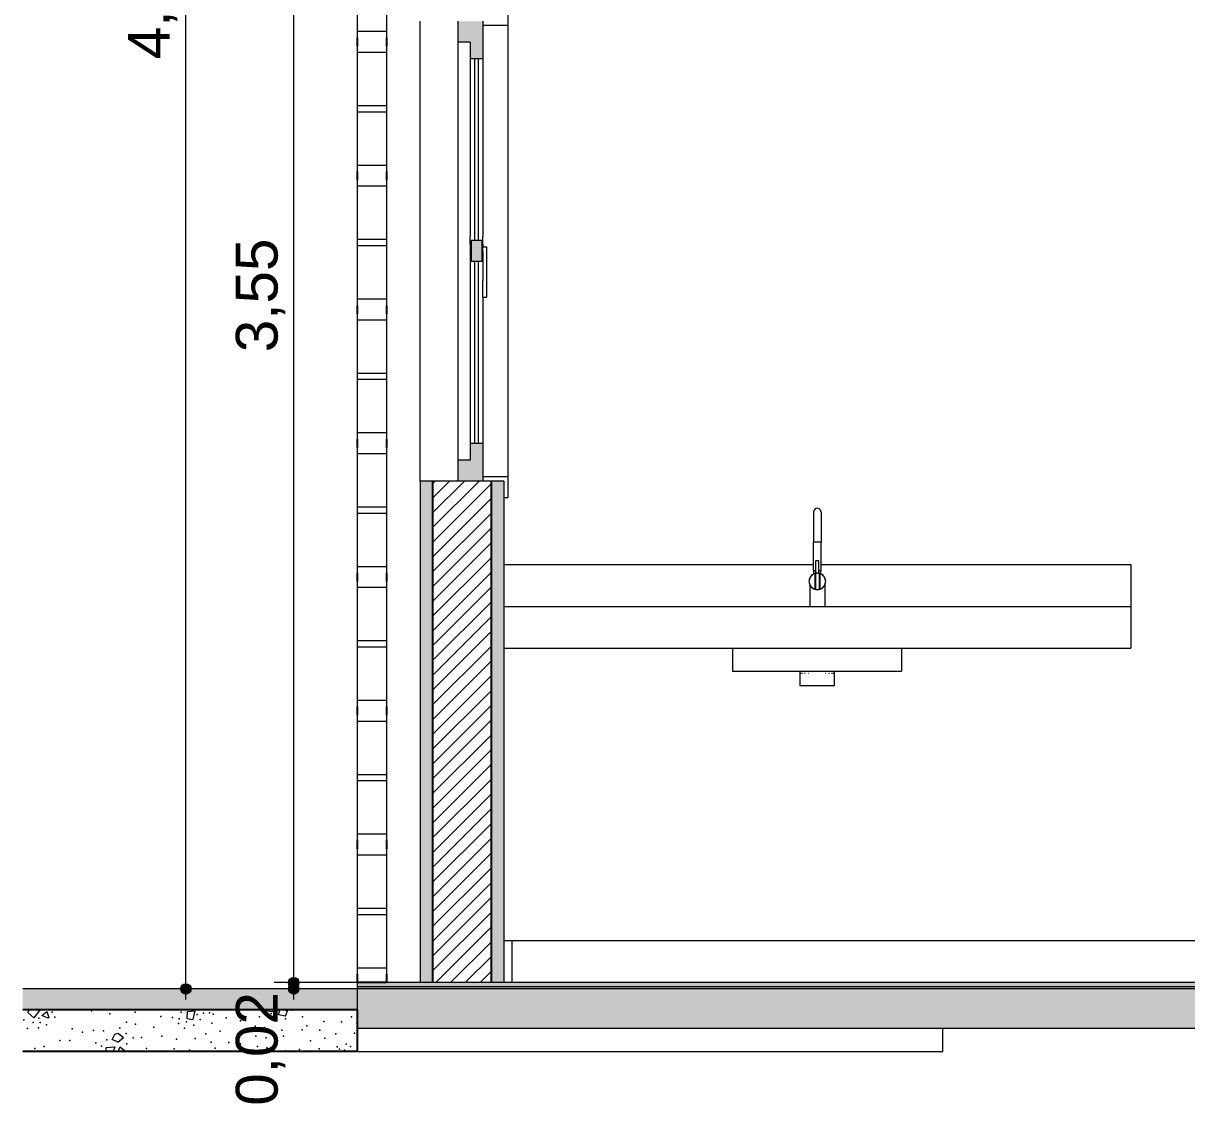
# Model space of a CAD drawing. Header units: metres. Extents: x -77 to 97, y 0 to 6.
# Drawn here: x -67.313 to -64.531, y -0.294 to 2.295 of the extents above; entities that cross this region are included whole.
import ezdxf

# ---------------------------------------------------------------- set-up
doc = ezdxf.new("R2010")
doc.units = ezdxf.units.M
doc.header["$MEASUREMENT"] = 0
for name, color, linetype in [('COTAS CORTE', 7, 'Continuous'), ('Janelas Archicad', 7, 'Continuous'), ('LAJES.EST', 7, 'Continuous'), ('PAREDE CONSTRUIR', 7, 'Continuous')]:
    doc.layers.add(name, color=color, linetype=linetype)
for name, color, linetype, lineweight, true_color in [('COTAS CORTE_Caneta_No__25', 7, 'Continuous', 13, 0x982312), ('Janelas Archicad_Caneta_No__9', 7, 'Continuous', 5, 0x020202), ('Janelas Archicad_Caneta_No__97', 7, 'Continuous', 5, 0x6b6b6b), ('LAJES.EST_Caneta_No__16', 7, 'Continuous', 0, 0xc9c9c9), ('LAJES.EST_Caneta_No__254', 7, 'Continuous', 0, 0xd1c9ad), ('LAJES.EST_Caneta_No__95', 7, 'Continuous', 0, 0xaeaeae), ('LAJES.EST_Caneta_No__97', 7, 'Continuous', 5, 0x6b6b6b), ('LOUCAS-METAIS.ARQ_Caneta_No__13', 7, 'Continuous', 0, 0xaaaaaa)]:
    doc.layers.add(name, color=color, linetype=linetype, lineweight=lineweight, true_color=true_color)
for name, color, linetype, lineweight in [('Janelas Archicad_Caneta_No__10', 7, 'Continuous', 5), ('Janelas Archicad_Caneta_No__241', 7, 'Continuous', 13), ('Janelas Archicad_Caneta_No__3', 7, 'Continuous', 25), ('Janelas Archicad_Caneta_No__43', 44, 'Continuous', 0), ('LAJES.EST_Caneta_No__241', 7, 'Continuous', 13), ('LAJES.EST_Caneta_No__3', 7, 'Continuous', 25), ('LAJES.EST_Caneta_No__4', 7, 'Continuous', 20), ('LAJES.EST_Caneta_No__7', 7, 'Continuous', 13), ('PAREDE CONSTRUIR_Caneta_No__241', 7, 'Continuous', 13), ('PAREDE CONSTRUIR_Caneta_No__3', 7, 'Continuous', 25), ('PISO - Rodapé_Caneta_No__11', 7, 'Continuous', 5)]:
    doc.layers.add(name, color=color, linetype=linetype, lineweight=lineweight)
doc.styles.add('ESTILO_GERADO_1', font='arial.ttf')
doc.dimstyles.new('ESTILO_GERADO__1', dxfattribs={"dimtxt": 0.1, "dimasz": 0.0475, "dimexe": 0.18, "dimexo": 0.0625, "dimgap": 0, "dimtad": 1, "dimzin": 0, "dimdsep": 46, "dimtxsty": 'ESTILO_GERADO_1', "dimblk": 'ARROWHEAD_11', "dimblk1": 'ARROWHEAD_11', "dimblk2": 'ARROWHEAD_11', "dimcen": 0.09, "dimclrd": 256, "dimclre": 256, "dimclrt": 256, "dimadec": 0, "dimazin": 0, "dimtfac": 1, "dimtdec": 4, "dimtmove": 0, "dimatfit": 3, "dimfxl": 0, "dimtolj": 1, "dimtzin": 0, "dimarcsym": 0})
doc.dimstyles.new('ESTILO_GERADO__2', dxfattribs={"dimtxt": 0.1, "dimasz": 0.0475, "dimexe": 0.18, "dimexo": 8.048056, "dimgap": 0, "dimtad": 1, "dimzin": 0, "dimdsep": 46, "dimtxsty": 'ESTILO_GERADO_1', "dimblk": 'ARROWHEAD_11', "dimblk1": 'ARROWHEAD_11', "dimblk2": 'ARROWHEAD_11', "dimcen": 0.09, "dimclrd": 256, "dimclre": 256, "dimclrt": 256, "dimadec": 0, "dimazin": 0, "dimtfac": 1, "dimtdec": 4, "dimtmove": 0, "dimatfit": 3, "dimfxl": 0, "dimtolj": 1, "dimtzin": 0, "dimarcsym": 0})
doc.dimstyles.new('ESTILO_GERADO__3', dxfattribs={"dimtxt": 0.1, "dimasz": 0.0475, "dimexe": 0.18, "dimexo": 0.0625, "dimgap": 0, "dimtad": 1, "dimzin": 0, "dimdsep": 46, "dimtxsty": 'ESTILO_GERADO_1', "dimblk": 'ARROWHEAD_11', "dimblk1": 'ARROWHEAD_11', "dimblk2": 'ARROWHEAD_11', "dimcen": 0.09, "dimclrd": 256, "dimclre": 256, "dimclrt": 256, "dimadec": 0, "dimazin": 0, "dimtfac": 1, "dimtdec": 4, "dimtmove": 0, "dimatfit": 3, "dimfxl": 0, "dimtolj": 1, "dimtzin": 0, "dimarcsym": 0})

# ---------------------------------------------------------------- blocks, each defined once
blk = doc.blocks.new('*X6')
at = {"layer": 'LAJES.EST_Caneta_No__241', "color": 7, "linetype": 'Continuous', "lineweight": 13}
for p, q in [((-67.302, -0.0716), (-67.2979, -0.065)), ((-67.302, -0.0716), (-67.2879, -0.0844)), ((-67.2741, -0.0663), (-67.2879, -0.0844)), ((-67.2768, -0.065), (-67.2741, -0.0663)), ((-67.2687, -0.0783), (-67.2568, -0.0689)), ((-67.2534, -0.0849), (-67.2687, -0.0783)), ((-67.2568, -0.0689), (-67.2515, -0.083)), ((-67.2515, -0.083), (-67.2534, -0.0849)), ((-66.9206, -0.0855), (-66.9199, -0.0688)), ((-66.9199, -0.0688), (-66.9025, -0.0677)), ((-66.9025, -0.0677), (-66.9076, -0.0883)), ((-66.7267, -0.065), (-66.7252, -0.0692)), ((-66.7252, -0.0692), (-66.7132, -0.0685)), ((-66.7132, -0.0685), (-66.7112, -0.065)), ((-66.7022, -0.0769), (-66.699, -0.065)), ((-66.6858, -0.0798), (-66.7022, -0.0769)), ((-66.688, -0.065), (-66.6812, -0.0673)), ((-66.6858, -0.0798), (-66.6812, -0.0673)), ((-66.9206, -0.0855), (-66.9076, -0.0883)), ((-67.1002, -0.136), (-67.0941, -0.1232)), ((-67.0868, -0.1424), (-67.1002, -0.136)), ((-67.0941, -0.1232), (-67.0859, -0.1212)), ((-67.0868, -0.1424), (-67.0732, -0.1312)), ((-67.0859, -0.1212), (-67.0732, -0.1312)), ((-67.1147, -0.165), (-67.1144, -0.1553)), ((-67.1144, -0.1553), (-67.0935, -0.1534)), ((-67.0935, -0.1534), (-67.0981, -0.165)), ((-67.086, -0.165), (-67.0813, -0.1532)), ((-67.0813, -0.1532), (-67.0697, -0.1628)), ((-67.0697, -0.1628), (-67.0703, -0.165))]:
    blk.add_line(p, q, dxfattribs=at)
for p in [(-67.244, -0.0704), (-67.2373, -0.0828), (-67.1493, -0.067), (-67.1059, -0.0746), (-67.045, -0.0705), (-66.9841, -0.0812), (-66.9558, -0.083), (-66.9354, -0.0707), (-66.8972, -0.0762), (-66.8817, -0.0729), (-66.8672, -0.0722), (-66.8584, -0.0752), (-66.7479, -0.0818), (-66.7304, -0.0683), (-66.7204, -0.0734), (-66.67, -0.066), (-66.6449, -0.0816), (-66.5282, -0.0817), (-67.3116, -0.0888), (-67.3023, -0.1093), (-67.289, -0.0954), (-67.2764, -0.1083), (-67.2758, -0.0853), (-67.2721, -0.0951), (-67.257, -0.1008), (-67.1959, -0.1101), (-67.082, -0.1081), (-67.0663, -0.0943), (-67.0446, -0.0991), (-67.0004, -0.1062), (-66.9413, -0.0977), (-66.94, -0.0863), (-66.9269, -0.1085), (-66.9227, -0.0938), (-66.9052, -0.102), (-66.8897, -0.0884), (-66.8619, -0.0971), (-66.828, -0.0842), (-66.7937, -0.0915), (-66.7585, -0.1043), (-66.7359, -0.1076), (-66.7066, -0.0875), (-66.686, -0.0867), (-66.6345, -0.1032), (-66.5943, -0.0926), (-66.5519, -0.0941), (-66.5153, -0.0971), (-67.225, -0.1381), (-67.2014, -0.1382), (-67.1714, -0.1182), (-67.1452, -0.1141), (-67.121, -0.1156), (-67.1133, -0.1367), (-67.0669, -0.122), (-67.0501, -0.1322), (-67.0302, -0.1311), (-66.9811, -0.1283), (-66.9465, -0.135), (-66.9021, -0.1332), (-66.8759, -0.1228), (-66.8416, -0.1163), (-66.7567, -0.1283), (-66.7319, -0.1318), (-66.6948, -0.1135), (-66.6906, -0.1282), (-66.646, -0.1127), (-66.6036, -0.1134), (-66.5914, -0.1328), (-66.5652, -0.1223), (-66.5208, -0.1206), (-67.2854, -0.1571), (-67.2631, -0.1524), (-67.1394, -0.1439), (-67.1254, -0.1523), (-67.0651, -0.146), (-67.018, -0.1571), (-66.952, -0.1585), (-66.9154, -0.1615), (-66.8637, -0.1421), (-66.854, -0.1569), (-66.8213, -0.1429), (-66.7937, -0.1465), (-66.7527, -0.1524), (-66.7301, -0.1557), (-66.6849, -0.1629), (-66.6523, -0.1595), (-66.6257, -0.1393), (-66.6054, -0.1585), (-66.5621, -0.1536), (-66.5566, -0.1587), (-66.5446, -0.1618), (-66.5404, -0.1471), (-66.5302, -0.1531), (-66.5229, -0.1645)]:
    blk.add_point(p, dxfattribs=at)
blk = doc.blocks.new('*D7')
at = {"layer": 'COTAS CORTE_Caneta_No__25', "linetype": 'Continuous', "lineweight": 13, "true_color": 0x982312}
for points in [[(-66.6785, 0), (-66.6775, -0.0048), (-66.6748, -0.0088), (-66.6708, -0.0115), (-66.666, -0.0125), (-66.6612, -0.0115), (-66.6572, -0.0088), (-66.6544, -0.0048), (-66.6535, 0), (-66.6544, 0.0048), (-66.6572, 0.0088), (-66.6612, 0.0115), (-66.666, 0.0125), (-66.6708, 0.0115), (-66.6748, 0.0088), (-66.6775, 0.0048)], [(-66.6785, -0.015), (-66.6775, -0.0198), (-66.6748, -0.0238), (-66.6708, -0.0265), (-66.666, -0.0275), (-66.6612, -0.0265), (-66.6572, -0.0238), (-66.6544, -0.0198), (-66.6535, -0.015), (-66.6544, -0.0102), (-66.6572, -0.0062), (-66.6612, -0.0035), (-66.666, -0.0025), (-66.6708, -0.0035), (-66.6748, -0.0062), (-66.6775, -0.0102)]]:
    blk.add_hatch(color=24, dxfattribs=at).paths.add_polyline_path(points)
at = {"layer": 'COTAS CORTE_Caneta_No__25', "color": 24, "linetype": 'Continuous', "lineweight": 13, "true_color": 0x982312}
for p, q in [((-66.6785, 0), (-66.7129, 0)), ((-58.6179, 0), (-66.6535, 0)), ((-66.6785, -0.015), (-66.7129, -0.015)), ((-66.666, -0.015), (-66.666, -0.0125)), ((-66.666, -0.04), (-66.666, -0.0275)), ((-58.6179, -0.015), (-66.6535, -0.015))]:
    blk.add_line(p, q, dxfattribs=at)
for centre in [(-66.666, 0), (-66.666, -0.015)]:
    blk.add_circle(centre, 0.0125, dxfattribs=at)
at = {"layer": 'COTAS CORTE_Caneta_No__25', "color": 24, "lineweight": 13, "true_color": 0x982312, "insert": (-66.686, -0.2944), "char_height": 0.1, "attachment_point": 7, "rotation": 90, "style": 'ESTILO_GERADO_1'}
blk.add_mtext('\\A1;{\\pql;\\fArial|b0|i0|c0|p0;\\W1.000000;0,02}', dxfattribs=at)
blk = doc.blocks.new('ARROWHEAD_11')
at = {"color": 0, "linetype": 'Continuous', "lineweight": 0}
blk.add_line((0, 0), (-1, 0), dxfattribs=at)
at = {"color": 0, "linetype": 'Continuous', "lineweight": 0, "const_width": 0.25, "flags": 128}
blk.add_lwpolyline([(-0.125, 0, 1), (0.125, 0, 1)], format="xyb", close=True, dxfattribs=at)
blk = doc.blocks.new('*D9')
at = {"layer": 'COTAS CORTE_Caneta_No__25', "linetype": 'Continuous', "lineweight": 13, "true_color": 0x982312}
blk.add_hatch(color=24, dxfattribs=at).paths.add_polyline_path([(-66.6785, 0), (-66.6775, -0.0048), (-66.6748, -0.0088), (-66.6708, -0.0115), (-66.666, -0.0125), (-66.6612, -0.0115), (-66.6572, -0.0088), (-66.6544, -0.0048), (-66.6535, 0), (-66.6544, 0.0048), (-66.6572, 0.0088), (-66.6612, 0.0115), (-66.666, 0.0125), (-66.6708, 0.0115), (-66.6748, 0.0088), (-66.6775, 0.0048)])
blk = doc.blocks.new('*D10')
at = {"layer": 'COTAS CORTE_Caneta_No__25', "linetype": 'Continuous', "lineweight": 13, "true_color": 0x982312}
for points in [[(-66.6785, 3.55), (-66.6775, 3.5452), (-66.6748, 3.5412), (-66.6708, 3.5385), (-66.666, 3.5375), (-66.6612, 3.5385), (-66.6572, 3.5412), (-66.6544, 3.5452), (-66.6535, 3.55), (-66.6544, 3.5548), (-66.6572, 3.5588), (-66.6612, 3.5615), (-66.666, 3.5625), (-66.6708, 3.5615), (-66.6748, 3.5588), (-66.6775, 3.5548)], [(-66.6785, 0), (-66.6775, -0.0048), (-66.6748, -0.0088), (-66.6708, -0.0115), (-66.666, -0.0125), (-66.6612, -0.0115), (-66.6572, -0.0088), (-66.6544, -0.0048), (-66.6535, 0), (-66.6544, 0.0048), (-66.6572, 0.0088), (-66.6612, 0.0115), (-66.666, 0.0125), (-66.6708, 0.0115), (-66.6748, 0.0088), (-66.6775, 0.0048)]]:
    blk.add_hatch(color=24, dxfattribs=at).paths.add_polyline_path(points)
at = {"layer": 'COTAS CORTE_Caneta_No__25', "color": 24, "linetype": 'Continuous', "lineweight": 13, "true_color": 0x982312}
for p, q in [((-66.666, 0.0125), (-66.666, 3.5375)), ((-66.6785, 0), (-66.7129, 0)), ((-58.6179, 0), (-66.6535, 0))]:
    blk.add_line(p, q, dxfattribs=at)
for centre in [(-66.666, 3.55), (-66.666, 0)]:
    blk.add_circle(centre, 0.0125, dxfattribs=at)
at = {"layer": 'COTAS CORTE_Caneta_No__25', "color": 24, "lineweight": 13, "true_color": 0x982312, "char_height": 0.1, "attachment_point": 7, "rotation": 90, "style": 'ESTILO_GERADO_1'}
for s, insert in [('\\A1;{\\pql;\\fArial|b0|i0|c0|p0;\\W1.000000;0,15}', (-66.686, 3.2706)), ('\\A1;{\\pql;\\fArial|b0|i0|c0|p0;\\W1.000000;3,55}', (-66.686, 1.5081))]:
    blk.add_mtext(s, dxfattribs=dict(at, insert=insert))
blk = doc.blocks.new('*D14')
at = {"layer": 'COTAS CORTE_Caneta_No__25', "linetype": 'Continuous', "lineweight": 13, "true_color": 0x982312}
for points in [[(-63.083, 3.16), (-63.082, 3.1552), (-63.0793, 3.1512), (-63.0753, 3.1485), (-63.0705, 3.1475), (-63.0657, 3.1485), (-63.0617, 3.1512), (-63.059, 3.1552), (-63.058, 3.16), (-63.059, 3.1648), (-63.0617, 3.1688), (-63.0657, 3.1715), (-63.0705, 3.1725), (-63.0753, 3.1715), (-63.0793, 3.1688), (-63.082, 3.1648)], [(-63.083, 3.15), (-63.082, 3.1452), (-63.0793, 3.1412), (-63.0753, 3.1385), (-63.0705, 3.1375), (-63.0657, 3.1385), (-63.0617, 3.1412), (-63.059, 3.1452), (-63.058, 3.15), (-63.059, 3.1548), (-63.0617, 3.1588), (-63.0657, 3.1615), (-63.0705, 3.1625), (-63.0753, 3.1615), (-63.0793, 3.1588), (-63.082, 3.1548)], [(-63.083, 0), (-63.082, -0.0048), (-63.0793, -0.0088), (-63.0753, -0.0115), (-63.0705, -0.0125), (-63.0657, -0.0115), (-63.0617, -0.0088), (-63.059, -0.0048), (-63.058, 0), (-63.059, 0.0048), (-63.0617, 0.0088), (-63.0657, 0.0115), (-63.0705, 0.0125), (-63.0753, 0.0115), (-63.0793, 0.0088), (-63.082, 0.0048)]]:
    blk.add_hatch(color=24, dxfattribs=at).paths.add_polyline_path(points)
at = {"layer": 'COTAS CORTE_Caneta_No__25', "color": 24, "linetype": 'Continuous', "lineweight": 13, "true_color": 0x982312}
for p, q in [((-63.083, 3.15), (-65.4056, 3.15)), ((-63.0236, 3.15), (-63.058, 3.15)), ((-63.0705, 0.0125), (-63.0705, 3.1375)), ((-63.083, 0), (-65.4056, 0)), ((-63.0236, 0), (-63.058, 0)), ((-63.0705, -0.025), (-63.0705, -0.0125))]:
    blk.add_line(p, q, dxfattribs=at)
for centre in [(-63.0705, 3.15), (-63.0705, 0)]:
    blk.add_circle(centre, 0.0125, dxfattribs=at)
at = {"layer": 'COTAS CORTE_Caneta_No__25', "color": 24, "lineweight": 13, "true_color": 0x982312, "char_height": 0.1, "attachment_point": 7, "rotation": 90, "style": 'ESTILO_GERADO_1'}
for s, insert in [('\\A1;{\\pql;\\fArial|b0|i0|c0|p0;\\W1.000000;0,01}', (-63.0905, 2.8706)), ('\\A1;{\\pql;\\fArial|b0|i0|c0|p0;\\W1.000000;3,15}', (-63.0905, 1.3081))]:
    blk.add_mtext(s, dxfattribs=dict(at, insert=insert))
blk = doc.blocks.new('*D25')
at = {"layer": 'COTAS CORTE_Caneta_No__25', "linetype": 'Continuous', "lineweight": 13, "true_color": 0x982312}
for points in [[(-66.9365, 4.7), (-66.9356, 4.6952), (-66.9329, 4.6912), (-66.9288, 4.6885), (-66.924, 4.6875), (-66.9192, 4.6885), (-66.9152, 4.6912), (-66.9125, 4.6952), (-66.9115, 4.7), (-66.9125, 4.7048), (-66.9152, 4.7088), (-66.9192, 4.7115), (-66.924, 4.7125), (-66.9288, 4.7115), (-66.9329, 4.7088), (-66.9356, 4.7048)], [(-66.9365, -0.015), (-66.9356, -0.0198), (-66.9329, -0.0238), (-66.9288, -0.0265), (-66.924, -0.0275), (-66.9192, -0.0265), (-66.9152, -0.0238), (-66.9125, -0.0198), (-66.9115, -0.015), (-66.9125, -0.0102), (-66.9152, -0.0062), (-66.9192, -0.0035), (-66.924, -0.0025), (-66.9288, -0.0035), (-66.9329, -0.0062), (-66.9356, -0.0102)]]:
    blk.add_hatch(color=24, dxfattribs=at).paths.add_polyline_path(points)
at = {"layer": 'COTAS CORTE_Caneta_No__25', "color": 24, "linetype": 'Continuous', "lineweight": 13, "true_color": 0x982312}
for p, q in [((-66.924, 4.7125), (-66.924, 4.725)), ((-66.9365, 4.7), (-66.9709, 4.7)), ((-66.924, -0.0025), (-66.924, 4.6875)), ((-58.876, 4.7), (-66.9115, 4.7)), ((-66.9365, -0.015), (-66.9709, -0.015)), ((-66.924, -0.04), (-66.924, -0.0275)), ((-58.876, -0.015), (-66.9115, -0.015))]:
    blk.add_line(p, q, dxfattribs=at)
for centre in [(-66.924, 4.7), (-66.924, -0.015)]:
    blk.add_circle(centre, 0.0125, dxfattribs=at)
at = {"layer": 'COTAS CORTE_Caneta_No__25', "color": 24, "lineweight": 13, "true_color": 0x982312, "insert": (-66.944, 2.209), "char_height": 0.1, "attachment_point": 7, "rotation": 90, "style": 'ESTILO_GERADO_1'}
blk.add_mtext('\\A1;{\\pql;\\fArial|b0|i0|c0|p0;\\W1.000000;4,72}', dxfattribs=at)

msp = doc.modelspace()

# ---------------------------------------------------------------- hatches: boundary and pattern name
at = {"layer": 'Janelas Archicad', "linetype": 'Continuous', "lineweight": 0, "true_color": 0xffffff}
for points in [[(-66.214, 2.3), (-66.274, 2.3), (-66.274, 2.25), (-66.214, 2.25)], [(-66.214, 2.21), (-66.214, 2.25), (-66.244, 2.25), (-66.244, 2.21)], [(-66.2165, 1.725), (-66.2165, 1.775), (-66.2415, 1.775), (-66.2415, 1.725)], [(-66.214, 1.29), (-66.244, 1.29), (-66.244, 1.25), (-66.214, 1.25)], [(-66.214, 1.25), (-66.274, 1.25), (-66.274, 1.2), (-66.214, 1.2)]]:
    msp.add_hatch(color=7, dxfattribs=at).paths.add_polyline_path(points)
at = {"layer": 'LAJES.EST_Caneta_No__254', "linetype": 'Continuous', "lineweight": 0, "true_color": 0xd1c9ad}
h = msp.add_hatch(dxfattribs=at)
h.set_pattern_fill('Haie_OD_0001', color=9, style=0, pattern_type=2)
h.set_pattern_definition([(45, (0, 0.5), (-0.159099, 0.159099), [0, -0.15, 0, -0.225]), (110, (0.5, 0.5), (0.21143084, 0.0769545), [0, -0.11, 0, -0.19])])
h.paths.add_polyline_path([(-66.514, 0), (-66.514, -0.01), (-50.5957, -0.01), (-50.5957, 0)])
at = {"layer": 'LAJES.EST_Caneta_No__95', "linetype": 'Continuous', "lineweight": 0, "true_color": 0xaeaeae}
msp.add_hatch(color=253, dxfattribs=at).paths.add_polyline_path([(-67.314, -0.015), (-67.314, -0.065), (-66.514, -0.065), (-66.514, -0.015)])
at = {"layer": 'LAJES.EST_Caneta_No__97', "linetype": 'Continuous', "lineweight": 5, "true_color": 0x6b6b6b}
h = msp.add_hatch(dxfattribs=at)
h.set_pattern_fill('AR_CONC_0001', color=251, style=0, pattern_type=2)
h.set_pattern_definition([(50, (0, 0), (-0.546554, 0.0478173), [0.05715, -0.62865]), (355, (0, 0), (-0.1057303, 0.5731705), [0.04572, -0.5029218]), (100.4514, (0.04555, -0.004), (0.4408237, 0.5253533), [0.04857, -0.5342707]), (46.1842, (0, 0.1524), (-0.813237, 0.126127), [0.085725, -0.942975]), (96.6356, (0.0678, 0.1419), (0.712212, 0.742278), [0.072855, -0.801407]), (351.1842, (0, 0.1524), (0.712212, 0.742278), [0.06858, -0.754379]), (21, (0.0762, 0.1143), (-0.4548432, 0.3067956), [0.05715, -0.62865]), (326, (0.0762, 0.1143), (0.185406, 0.552564), [0.04572, -0.50292]), (71.4514, (0.1141, 0.08873), (0.6402493, 0.2457683), [0.04857, -0.53427]), (37.5, (0, 0), (0.0092658, 0.2536651), [0, -0.496824, 0, -0.51054, 0, -0.504825]), (7.5, (0, 0), (0.200459, 0.3005417), [0, -0.291084, 0, -0.485394, 0, -0.192405]), (327.5, (-0.16993, 0), (-0.4067718, 0.01718623), [0, -0.1905, 0, -0.59436, 0, -0.78867]), (317.5, (-0.24613, 0), (0.4443875, 0.0762795), [0, -0.24765, 0, -0.394716, 0, -0.56007])])
h.paths.add_polyline_path([(-66.514, -0.11), (-50.5957, -0.11), (-50.5957, -0.01), (-66.514, -0.01)])
at = {"layer": 'PAREDE CONSTRUIR', "linetype": 'Continuous', "lineweight": 0, "true_color": 0xffffff}
for points in [[(-66.364, 1.2), (-66.364, 0), (-66.334, 0), (-66.334, 1.2)], [(-66.194, 0), (-66.164, 0), (-66.164, 1.2), (-66.194, 1.2)]]:
    msp.add_hatch(color=7, dxfattribs=at).paths.add_polyline_path(points)
at = {"layer": 'PAREDE CONSTRUIR', "linetype": 'Continuous', "lineweight": 0, "true_color": 0x000000}
h = msp.add_hatch(dxfattribs=at)
h.set_pattern_fill('common_brick_0001', color=18, style=0, pattern_type=2)
h.set_pattern_definition([(45, (0, 0), (-0.01767767, 0.01767767), [])])
h.paths.add_polyline_path([(-66.334, 1.2), (-66.334, 0), (-66.194, 0), (-66.194, 1.2)])

# ---------------------------------------------------------------- linework, layer by layer
at = {"layer": 'COTAS CORTE_Caneta_No__25', "color": 24, "linetype": 'Continuous', "lineweight": 13, "true_color": 0x982312}
msp.add_line((-64.2915, 0), (-66.1407, 0), dxfattribs=at)
at = {"layer": 'Janelas Archicad_Caneta_No__10', "color": 7, "linetype": 'Continuous', "lineweight": 5}
for p, q in [((-66.154, 2.34), (-66.154, 2.29)), ((-66.154, 1.21), (-66.154, 1.16)), ((-66.154, 1.16), (-66.164, 1.16))]:
    msp.add_line(p, q, dxfattribs=at)
at = {"layer": 'Janelas Archicad_Caneta_No__10', "color": 7, "linetype": 'Continuous', "lineweight": 5, "flags": 128}
for points in [[(-66.154, 2.29), (-66.164, 2.29), (-66.214, 2.29)], [(-66.154, 1.21), (-66.164, 1.21), (-66.214, 1.21)]]:
    msp.add_lwpolyline(points, dxfattribs=at)
at = {"layer": 'Janelas Archicad_Caneta_No__241', "color": 7, "linetype": 'Continuous', "lineweight": 13}
msp.add_line((-66.364, 1.2), (-66.364, 2.3), dxfattribs=at)
at = {"layer": 'Janelas Archicad_Caneta_No__3', "color": 7, "linetype": 'Continuous', "lineweight": 25}
for p, q in [((-66.514, 2.26), (-66.514, 2.24)), ((-66.444, 2.26), (-66.444, 2.24)), ((-66.514, 1.94), (-66.514, 1.92)), ((-66.444, 1.94), (-66.444, 1.92)), ((-66.514, 1.62), (-66.514, 1.6)), ((-66.444, 1.62), (-66.444, 1.6)), ((-66.514, 1.3), (-66.514, 1.28)), ((-66.444, 1.3), (-66.444, 1.28)), ((-66.514, 0.98), (-66.514, 0.96)), ((-66.444, 0.98), (-66.444, 0.96)), ((-66.514, 0.66), (-66.514, 0.64)), ((-66.444, 0.66), (-66.444, 0.64)), ((-66.514, 0.34), (-66.514, 0.32)), ((-66.444, 0.34), (-66.444, 0.32)), ((-66.514, 0.02), (-66.514, 0)), ((-66.444, 0), (-66.514, 0)), ((-66.444, 0.02), (-66.444, 0))]:
    msp.add_line(p, q, dxfattribs=at)
at = {"layer": 'Janelas Archicad_Caneta_No__43', "color": 44, "linetype": 'Continuous', "lineweight": 0}
for p, q in [((-66.514, 2.4025), (-66.514, 2.275)), ((-66.444, 2.4025), (-66.444, 2.275)), ((-66.514, 2.275), (-66.514, 2.26)), ((-66.444, 2.275), (-66.514, 2.275)), ((-66.444, 2.275), (-66.444, 2.26)), ((-66.514, 2.24), (-66.514, 2.225)), ((-66.444, 2.24), (-66.444, 2.225)), ((-66.514, 2.225), (-66.514, 2.0975)), ((-66.444, 2.225), (-66.514, 2.225)), ((-66.444, 2.225), (-66.444, 2.0975)), ((-66.514, 2.0975), (-66.514, 2.0825)), ((-66.444, 2.0975), (-66.514, 2.0975)), ((-66.444, 2.0975), (-66.444, 2.0825)), ((-66.514, 2.0825), (-66.514, 1.955)), ((-66.444, 2.0825), (-66.514, 2.0825)), ((-66.444, 2.0825), (-66.444, 1.955)), ((-66.514, 1.955), (-66.514, 1.94)), ((-66.444, 1.955), (-66.514, 1.955)), ((-66.444, 1.955), (-66.444, 1.94)), ((-66.514, 1.92), (-66.514, 1.905)), ((-66.444, 1.92), (-66.444, 1.905)), ((-66.514, 1.905), (-66.514, 1.7775)), ((-66.444, 1.905), (-66.514, 1.905)), ((-66.444, 1.905), (-66.444, 1.7775)), ((-66.514, 1.7775), (-66.514, 1.7625)), ((-66.444, 1.7775), (-66.514, 1.7775)), ((-66.514, 1.7625), (-66.514, 1.635)), ((-66.444, 1.7625), (-66.514, 1.7625)), ((-66.444, 1.7775), (-66.444, 1.7625)), ((-66.444, 1.7625), (-66.444, 1.635)), ((-66.514, 1.635), (-66.514, 1.62)), ((-66.444, 1.635), (-66.514, 1.635)), ((-66.444, 1.635), (-66.444, 1.62)), ((-66.514, 1.6), (-66.514, 1.585)), ((-66.444, 1.6), (-66.444, 1.585)), ((-66.514, 1.585), (-66.514, 1.4575)), ((-66.444, 1.585), (-66.514, 1.585)), ((-66.444, 1.585), (-66.444, 1.4575)), ((-66.514, 1.4575), (-66.514, 1.4425)), ((-66.444, 1.4575), (-66.514, 1.4575)), ((-66.444, 1.4575), (-66.444, 1.4425)), ((-66.514, 1.4425), (-66.514, 1.315)), ((-66.444, 1.4425), (-66.514, 1.4425)), ((-66.444, 1.4425), (-66.444, 1.315)), ((-66.514, 1.315), (-66.514, 1.3)), ((-66.444, 1.315), (-66.514, 1.315)), ((-66.444, 1.315), (-66.444, 1.3)), ((-66.514, 1.28), (-66.514, 1.265)), ((-66.444, 1.28), (-66.444, 1.265)), ((-66.514, 1.265), (-66.514, 1.1375)), ((-66.444, 1.265), (-66.514, 1.265)), ((-66.444, 1.265), (-66.444, 1.1375)), ((-66.514, 1.1375), (-66.514, 1.1225)), ((-66.444, 1.1375), (-66.514, 1.1375)), ((-66.514, 1.1225), (-66.514, 0.995)), ((-66.444, 1.1225), (-66.514, 1.1225)), ((-66.444, 1.1375), (-66.444, 1.1225)), ((-66.444, 1.1225), (-66.444, 0.995)), ((-66.514, 0.995), (-66.514, 0.98)), ((-66.444, 0.995), (-66.514, 0.995)), ((-66.444, 0.995), (-66.444, 0.98)), ((-66.514, 0.96), (-66.514, 0.945)), ((-66.444, 0.96), (-66.444, 0.945)), ((-66.514, 0.945), (-66.514, 0.8175)), ((-66.444, 0.945), (-66.514, 0.945)), ((-66.444, 0.945), (-66.444, 0.8175)), ((-66.514, 0.8175), (-66.514, 0.8025)), ((-66.444, 0.8175), (-66.514, 0.8175)), ((-66.444, 0.8175), (-66.444, 0.8025)), ((-66.514, 0.8025), (-66.514, 0.675)), ((-66.444, 0.8025), (-66.514, 0.8025)), ((-66.444, 0.8025), (-66.444, 0.675)), ((-66.514, 0.675), (-66.514, 0.66)), ((-66.444, 0.675), (-66.514, 0.675)), ((-66.444, 0.675), (-66.444, 0.66)), ((-66.514, 0.64), (-66.514, 0.625)), ((-66.444, 0.64), (-66.444, 0.625)), ((-66.514, 0.625), (-66.514, 0.4975)), ((-66.444, 0.625), (-66.514, 0.625)), ((-66.444, 0.625), (-66.444, 0.4975)), ((-66.514, 0.4975), (-66.514, 0.4825)), ((-66.444, 0.4975), (-66.514, 0.4975)), ((-66.514, 0.4825), (-66.514, 0.355)), ((-66.444, 0.4825), (-66.514, 0.4825)), ((-66.444, 0.4975), (-66.444, 0.4825)), ((-66.444, 0.4825), (-66.444, 0.355)), ((-66.514, 0.355), (-66.514, 0.34)), ((-66.444, 0.355), (-66.514, 0.355)), ((-66.444, 0.355), (-66.444, 0.34)), ((-66.514, 0.32), (-66.514, 0.305)), ((-66.444, 0.32), (-66.444, 0.305)), ((-66.514, 0.305), (-66.514, 0.1775)), ((-66.444, 0.305), (-66.514, 0.305)), ((-66.444, 0.305), (-66.444, 0.1775)), ((-66.514, 0.1775), (-66.514, 0.1625)), ((-66.444, 0.1775), (-66.514, 0.1775)), ((-66.444, 0.1775), (-66.444, 0.1625)), ((-66.514, 0.1625), (-66.514, 0.035)), ((-66.444, 0.1625), (-66.514, 0.1625)), ((-66.444, 0.1625), (-66.444, 0.035)), ((-66.514, 0.035), (-66.514, 0.02)), ((-66.444, 0.035), (-66.514, 0.035)), ((-66.444, 0.035), (-66.444, 0.02))]:
    msp.add_line(p, q, dxfattribs=at)
at = {"layer": 'Janelas Archicad_Caneta_No__9', "color": 18, "linetype": 'Continuous', "lineweight": 5, "true_color": 0x020202}
for p, q in [((-66.274, 2.3), (-66.274, 2.25)), ((-66.154, 2.29), (-66.154, 1.21)), ((-66.274, 2.25), (-66.274, 1.25)), ((-66.244, 2.25), (-66.274, 2.25)), ((-66.244, 2.25), (-66.244, 2.21)), ((-66.244, 2.21), (-66.244, 1.785)), ((-66.214, 2.21), (-66.244, 2.21)), ((-66.234, 2.21), (-66.234, 1.775)), ((-66.224, 1.775), (-66.224, 2.21)), ((-66.214, 2.21), (-66.214, 1.785)), ((-66.244, 1.7662), (-66.244, 1.75)), ((-66.2415, 1.775), (-66.2415, 1.725)), ((-66.2165, 1.775), (-66.2415, 1.775)), ((-66.2165, 1.775), (-66.2165, 1.725)), ((-66.214, 1.7662), (-66.214, 1.76)), ((-66.214, 1.75), (-66.214, 1.76)), ((-66.214, 1.76), (-66.204, 1.76)), ((-66.204, 1.64), (-66.204, 1.76)), ((-66.2165, 1.725), (-66.2415, 1.725)), ((-66.234, 1.725), (-66.234, 1.29)), ((-66.224, 1.29), (-66.224, 1.725)), ((-66.244, 1.68), (-66.244, 1.29)), ((-66.214, 1.64), (-66.214, 1.68)), ((-66.214, 1.64), (-66.214, 1.29)), ((-66.214, 1.64), (-66.204, 1.64)), ((-66.244, 1.29), (-66.244, 1.25)), ((-66.214, 1.29), (-66.244, 1.29)), ((-66.274, 1.25), (-66.274, 1.2)), ((-66.244, 1.25), (-66.274, 1.25))]:
    msp.add_line(p, q, dxfattribs=at)
at = {"layer": 'Janelas Archicad_Caneta_No__9', "color": 18, "linetype": 'Continuous', "lineweight": 5, "true_color": 0x020202, "flags": 128}
for points in [[(-66.214, 2.3), (-66.214, 2.29), (-66.214, 2.25), (-66.214, 2.21)], [(-66.214, 1.29), (-66.214, 1.25), (-66.214, 1.21), (-66.214, 1.2)]]:
    msp.add_lwpolyline(points, dxfattribs=at)
at = {"layer": 'Janelas Archicad_Caneta_No__97', "color": 251, "linetype": 'Continuous', "lineweight": 5, "true_color": 0x6b6b6b}
for p, q in [((-66.244, 1.7662), (-66.244, 1.785)), ((-66.214, 1.7662), (-66.214, 1.785)), ((-66.244, 1.75), (-66.244, 1.7338)), ((-66.244, 1.7338), (-66.244, 1.715)), ((-66.214, 1.75), (-66.214, 1.7338)), ((-66.214, 1.7338), (-66.214, 1.715)), ((-66.244, 1.715), (-66.244, 1.68)), ((-66.214, 1.715), (-66.214, 1.68))]:
    msp.add_line(p, q, dxfattribs=at)
at = {"layer": 'LAJES.EST_Caneta_No__16', "color": 9, "linetype": 'Continuous', "lineweight": 0, "true_color": 0xc9c9c9}
for p, q in [((-65.114, -0.165), (-65.114, -0.11)), ((-66.514, -0.165), (-65.114, -0.165))]:
    msp.add_line(p, q, dxfattribs=at)
at = {"layer": 'LAJES.EST_Caneta_No__241', "color": 7, "linetype": 'Continuous', "lineweight": 13}
msp.add_line((-66.514, -0.015), (-67.314, -0.015), dxfattribs=at)
at = {"layer": 'LAJES.EST_Caneta_No__3', "color": 7, "linetype": 'Continuous', "lineweight": 25}
for p, q in [((-66.514, -0.065), (-67.314, -0.065)), ((-66.514, -0.065), (-66.514, -0.11)), ((-66.514, -0.11), (-66.514, -0.165)), ((-66.514, -0.165), (-67.314, -0.165))]:
    msp.add_line(p, q, dxfattribs=at)
at = {"layer": 'LAJES.EST_Caneta_No__4', "color": 7, "linetype": 'Continuous', "lineweight": 20}
for p, q in [((-66.514, -0.01), (-66.514, -0.015)), ((-66.514, -0.015), (-66.514, -0.065)), ((-50.5957, -0.11), (-66.514, -0.11))]:
    msp.add_line(p, q, dxfattribs=at)
at = {"layer": 'LAJES.EST_Caneta_No__7', "color": 7, "linetype": 'Continuous', "lineweight": 13}
for p, q in [((-66.514, 0), (-66.514, -0.01)), ((-66.364, 0), (-66.444, 0)), ((-61.529, 0), (-66.164, 0)), ((-50.5957, -0.01), (-66.514, -0.01))]:
    msp.add_line(p, q, dxfattribs=at)
at = {"layer": 'LAJES.EST_Caneta_No__7', "color": 7, "linetype": 'Continuous', "lineweight": 13, "flags": 128}
msp.add_lwpolyline([(-66.164, 0), (-66.194, 0), (-66.334, 0), (-66.364, 0)], dxfattribs=at)
at = {"layer": 'LOUCAS-METAIS.ARQ_Caneta_No__13', "color": 253, "linetype": 'Continuous', "lineweight": 0, "true_color": 0xaaaaaa}
for p, q in [((-65.4217, 1.1306), (-65.423, 1.1262)), ((-65.423, 1.1262), (-65.423, 1.1247)), ((-65.423, 1.1247), (-65.423, 1.1205)), ((-65.423, 1.1205), (-65.423, 1.1138)), ((-65.423, 1.1138), (-65.423, 1.1051)), ((-65.4184, 1.1339), (-65.4217, 1.1306)), ((-65.4139, 1.135), (-65.4184, 1.1339)), ((-65.4094, 1.1337), (-65.4139, 1.135)), ((-65.4062, 1.1304), (-65.4094, 1.1337)), ((-65.405, 1.1258), (-65.4062, 1.1304)), ((-65.405, 1.1258), (-65.405, 1.1244)), ((-65.405, 1.1244), (-65.405, 1.1202)), ((-65.405, 1.1202), (-65.405, 1.1136)), ((-65.405, 1.1136), (-65.405, 1.1049)), ((-65.423, 1.1051), (-65.423, 1.0949)), ((-65.423, 1.0949), (-65.423, 1.084)), ((-65.405, 1.1049), (-65.405, 1.0948)), ((-65.405, 1.0948), (-65.405, 1.084)), ((-65.423, 1.084), (-65.423, 1.054)), ((-65.405, 1.084), (-65.405, 1.054)), ((-65.4217, 1.054), (-65.423, 1.054)), ((-65.423, 0.986), (-65.423, 1.054)), ((-65.4184, 1.054), (-65.4217, 1.054)), ((-65.4139, 1.054), (-65.4184, 1.054)), ((-65.4094, 1.054), (-65.4139, 1.054)), ((-65.4062, 1.054), (-65.4094, 1.054)), ((-65.405, 1.054), (-65.4062, 1.054)), ((-65.405, 0.986), (-65.405, 1.054)), ((-65.4175, 1.01), (-65.4171, 1.01)), ((-65.4175, 0.9797), (-65.4175, 1.01)), ((-65.4171, 1.01), (-65.4158, 1.01)), ((-65.4158, 1.01), (-65.414, 1.01)), ((-65.414, 1.01), (-65.4123, 1.01)), ((-65.4123, 1.01), (-65.411, 1.01)), ((-65.411, 1.01), (-65.4105, 1.01)), ((-65.4105, 0.9797), (-65.4105, 1.01)), ((-66.164, 1), (-66.144, 1)), ((-66.144, 1), (-65.423, 1)), ((-65.424, 0.9773), (-65.4314, 0.97)), ((-65.4269, 0.9753), (-65.4314, 0.97)), ((-65.4249, 0.9765), (-65.4269, 0.9753)), ((-65.42, 0.9784), (-65.424, 0.9773)), ((-65.423, 0.986), (-65.4218, 0.986)), ((-65.4209, 0.9788), (-65.4229, 0.9776)), ((-65.422, 0.9783), (-65.422, 0.986)), ((-65.422, 0.9783), (-65.421, 0.9788)), ((-65.4218, 0.986), (-65.4185, 0.986)), ((-65.421, 0.9788), (-65.4209, 0.9788)), ((-65.414, 0.98), (-65.4209, 0.9788)), ((-65.4208, 0.9788), (-65.418, 0.9796)), ((-65.42, 0.9784), (-65.4185, 0.9788)), ((-65.42, 0.9784), (-65.42, 0.9416)), ((-65.4185, 0.986), (-65.4175, 0.986)), ((-65.414, 0.98), (-65.4185, 0.9788)), ((-65.4185, 0.9788), (-65.4185, 0.9412)), ((-65.418, 0.9796), (-65.414, 0.98)), ((-65.4175, 0.9797), (-65.4171, 0.9798)), ((-65.4171, 0.9798), (-65.4158, 0.9799)), ((-65.4158, 0.9799), (-65.414, 0.98)), ((-65.414, 0.98), (-65.4123, 0.9799)), ((-65.414, 0.98), (-65.41, 0.9796)), ((-65.4072, 0.9788), (-65.414, 0.98)), ((-65.4095, 0.9788), (-65.414, 0.98)), ((-65.4123, 0.9799), (-65.411, 0.9798)), ((-65.411, 0.9798), (-65.4105, 0.9797)), ((-65.4105, 0.986), (-65.4095, 0.986)), ((-65.41, 0.9796), (-65.4073, 0.9788)), ((-65.4095, 0.986), (-65.4062, 0.986)), ((-65.4095, 0.9788), (-65.408, 0.9784)), ((-65.4095, 0.9788), (-65.4095, 0.9412)), ((-65.404, 0.9773), (-65.408, 0.9784)), ((-65.408, 0.9784), (-65.408, 0.9416)), ((-65.4072, 0.9788), (-65.4071, 0.9788)), ((-65.4052, 0.9776), (-65.4072, 0.9788)), ((-65.4071, 0.9788), (-65.406, 0.9783)), ((-65.4062, 0.986), (-65.405, 0.986)), ((-65.406, 0.9783), (-65.406, 0.986)), ((-65.405, 1), (-64.684, 1)), ((-65.3967, 0.97), (-65.404, 0.9773)), ((-65.4012, 0.9753), (-65.4032, 0.9765)), ((-65.3967, 0.97), (-65.4012, 0.9753)), ((-64.684, 1), (-64.664, 1)), ((-64.664, 1), (-64.664, 0.9)), ((-65.4314, 0.97), (-65.434, 0.96)), ((-65.434, 0.96), (-65.4314, 0.95)), ((-65.4314, 0.97), (-65.4337, 0.9635)), ((-65.4337, 0.9635), (-65.4337, 0.9611)), ((-65.4337, 0.9589), (-65.4337, 0.9565)), ((-65.4337, 0.9565), (-65.4314, 0.95)), ((-65.4316, 0.9506), (-65.4323, 0.9517)), ((-65.4323, 0.9517), (-65.4323, 0.9)), ((-65.4314, 0.95), (-65.4269, 0.9447)), ((-65.4314, 0.95), (-65.424, 0.9427)), ((-65.4301, 0.948), (-65.4309, 0.9495)), ((-65.4279, 0.9459), (-65.4301, 0.948)), ((-65.404, 0.9427), (-65.3967, 0.95)), ((-65.4012, 0.9447), (-65.3967, 0.95)), ((-65.398, 0.948), (-65.4002, 0.9459)), ((-65.3972, 0.9495), (-65.398, 0.948)), ((-65.3943, 0.9635), (-65.3967, 0.97)), ((-65.394, 0.96), (-65.3967, 0.97)), ((-65.3967, 0.95), (-65.394, 0.96)), ((-65.3967, 0.95), (-65.3943, 0.9565)), ((-65.3958, 0.9517), (-65.3965, 0.9506)), ((-65.3958, 0.9517), (-65.3958, 0.9)), ((-65.3943, 0.9611), (-65.3943, 0.9635)), ((-65.3943, 0.9565), (-65.3943, 0.9589)), ((-65.4269, 0.9447), (-65.4249, 0.9435)), ((-65.4259, 0.9439), (-65.4264, 0.9444)), ((-65.4246, 0.9432), (-65.4259, 0.9439)), ((-65.424, 0.9427), (-65.42, 0.9416)), ((-65.4224, 0.9421), (-65.423, 0.9424)), ((-65.4229, 0.9424), (-65.4209, 0.9412)), ((-65.4209, 0.9412), (-65.414, 0.94)), ((-65.4204, 0.941), (-65.4206, 0.9412)), ((-65.414, 0.94), (-65.4204, 0.941)), ((-65.4185, 0.9412), (-65.42, 0.9416)), ((-65.4185, 0.9412), (-65.414, 0.94)), ((-65.414, 0.94), (-65.4072, 0.9412)), ((-65.414, 0.94), (-65.4095, 0.9412)), ((-65.4077, 0.941), (-65.414, 0.94)), ((-65.408, 0.9416), (-65.4095, 0.9412)), ((-65.408, 0.9416), (-65.404, 0.9427)), ((-65.4074, 0.9412), (-65.4077, 0.941)), ((-65.4072, 0.9412), (-65.4052, 0.9424)), ((-65.4051, 0.9424), (-65.4057, 0.9421)), ((-65.4021, 0.9439), (-65.4035, 0.9432)), ((-65.4032, 0.9435), (-65.4012, 0.9447)), ((-65.4017, 0.9444), (-65.4021, 0.9439)), ((-66.164, 0.9), (-66.144, 0.9)), ((-66.144, 0.9), (-64.684, 0.9)), ((-64.684, 0.9), (-64.664, 0.9)), ((-64.664, 0.9), (-64.664, 0.8)), ((-66.164, 0.8), (-66.144, 0.8)), ((-66.144, 0.8), (-64.684, 0.8)), ((-65.6168, 0.8), (-65.6168, 0.745)), ((-65.2128, 0.8), (-65.2128, 0.745)), ((-64.684, 0.8), (-64.664, 0.8)), ((-65.6168, 0.745), (-65.6161, 0.745)), ((-65.6161, 0.745), (-65.6143, 0.745)), ((-65.6143, 0.745), (-65.6114, 0.745)), ((-65.6114, 0.745), (-65.6073, 0.745)), ((-65.6073, 0.745), (-65.6023, 0.745)), ((-65.6023, 0.745), (-65.5963, 0.745)), ((-65.5963, 0.745), (-65.5895, 0.745)), ((-65.5895, 0.745), (-65.5819, 0.745)), ((-65.5819, 0.745), (-65.5738, 0.745)), ((-65.5738, 0.745), (-65.5652, 0.745)), ((-65.5652, 0.745), (-65.5563, 0.745)), ((-65.5563, 0.745), (-65.5451, 0.745)), ((-65.5451, 0.745), (-65.2845, 0.745)), ((-65.4562, 0.74), (-65.4547, 0.74)), ((-65.4562, 0.74), (-65.4558, 0.7397)), ((-65.4558, 0.745), (-65.4558, 0.74)), ((-65.4558, 0.7397), (-65.4558, 0.71)), ((-65.4547, 0.74), (-65.4532, 0.74)), ((-65.4518, 0.74), (-65.4506, 0.74)), ((-65.4506, 0.74), (-65.4491, 0.74)), ((-65.4449, 0.74), (-65.444, 0.74)), ((-65.444, 0.74), (-65.4432, 0.74)), ((-65.4358, 0.74), (-65.4355, 0.74)), ((-65.4355, 0.74), (-65.4352, 0.74)), ((-65.3944, 0.74), (-65.3941, 0.74)), ((-65.3941, 0.74), (-65.3938, 0.74)), ((-65.3865, 0.74), (-65.3855, 0.74)), ((-65.3855, 0.74), (-65.3846, 0.74)), ((-65.3804, 0.74), (-65.379, 0.74)), ((-65.379, 0.74), (-65.3778, 0.74)), ((-65.3764, 0.74), (-65.3748, 0.74)), ((-65.3748, 0.74), (-65.3734, 0.74)), ((-65.3738, 0.745), (-65.3738, 0.74)), ((-65.3738, 0.7397), (-65.3734, 0.74)), ((-65.3738, 0.7397), (-65.3738, 0.71)), ((-65.2845, 0.745), (-65.2733, 0.745)), ((-65.2733, 0.745), (-65.2644, 0.745)), ((-65.2644, 0.745), (-65.2558, 0.745)), ((-65.2558, 0.745), (-65.2476, 0.745)), ((-65.2476, 0.745), (-65.2401, 0.745)), ((-65.2401, 0.745), (-65.2333, 0.745)), ((-65.2333, 0.745), (-65.2273, 0.745)), ((-65.2273, 0.745), (-65.2222, 0.745)), ((-65.2222, 0.745), (-65.2182, 0.745)), ((-65.2182, 0.745), (-65.2153, 0.745)), ((-65.2153, 0.745), (-65.2135, 0.745)), ((-65.2135, 0.745), (-65.2128, 0.745)), ((-65.4557, 0.71), (-65.4558, 0.71)), ((-65.4555, 0.71), (-65.4557, 0.71)), ((-65.4551, 0.71), (-65.4555, 0.71)), ((-65.4545, 0.71), (-65.4551, 0.71)), ((-65.4538, 0.71), (-65.4545, 0.71)), ((-65.4529, 0.71), (-65.4538, 0.71)), ((-65.4519, 0.71), (-65.4529, 0.71)), ((-65.4507, 0.71), (-65.4519, 0.71)), ((-65.4494, 0.71), (-65.4507, 0.71)), ((-65.448, 0.71), (-65.4494, 0.71)), ((-65.4464, 0.71), (-65.448, 0.71)), ((-65.4447, 0.71), (-65.4464, 0.71)), ((-65.4428, 0.71), (-65.4447, 0.71)), ((-65.4409, 0.71), (-65.4428, 0.71)), ((-65.4389, 0.71), (-65.4409, 0.71)), ((-65.4368, 0.71), (-65.4389, 0.71)), ((-65.4345, 0.71), (-65.4368, 0.71)), ((-65.4322, 0.71), (-65.4345, 0.71)), ((-65.4299, 0.71), (-65.4322, 0.71)), ((-65.4275, 0.71), (-65.4299, 0.71)), ((-65.425, 0.71), (-65.4275, 0.71)), ((-65.4225, 0.71), (-65.425, 0.71)), ((-65.4199, 0.71), (-65.4225, 0.71)), ((-65.4174, 0.71), (-65.4199, 0.71)), ((-65.4148, 0.71), (-65.4174, 0.71)), ((-65.4122, 0.71), (-65.4148, 0.71)), ((-65.4096, 0.71), (-65.4122, 0.71)), ((-65.4071, 0.71), (-65.4096, 0.71)), ((-65.4046, 0.71), (-65.4071, 0.71)), ((-65.4021, 0.71), (-65.4046, 0.71)), ((-65.3997, 0.71), (-65.4021, 0.71)), ((-65.3973, 0.71), (-65.3997, 0.71)), ((-65.395, 0.71), (-65.3973, 0.71)), ((-65.3928, 0.71), (-65.395, 0.71)), ((-65.3907, 0.71), (-65.3928, 0.71)), ((-65.3887, 0.71), (-65.3907, 0.71)), ((-65.3867, 0.71), (-65.3887, 0.71)), ((-65.3849, 0.71), (-65.3867, 0.71)), ((-65.3832, 0.71), (-65.3849, 0.71)), ((-65.3816, 0.71), (-65.3832, 0.71)), ((-65.3802, 0.71), (-65.3816, 0.71)), ((-65.3789, 0.71), (-65.3802, 0.71)), ((-65.3777, 0.71), (-65.3789, 0.71)), ((-65.3767, 0.71), (-65.3777, 0.71)), ((-65.3758, 0.71), (-65.3767, 0.71)), ((-65.3751, 0.71), (-65.3758, 0.71)), ((-65.3745, 0.71), (-65.3751, 0.71)), ((-65.3741, 0.71), (-65.3745, 0.71)), ((-65.3739, 0.71), (-65.3741, 0.71)), ((-65.3738, 0.71), (-65.3739, 0.71))]:
    msp.add_line(p, q, dxfattribs=at)
at = {"layer": 'PAREDE CONSTRUIR_Caneta_No__241', "color": 7, "linetype": 'Continuous', "lineweight": 13}
msp.add_line((-66.364, 1.2), (-66.364, 0), dxfattribs=at)
at = {"layer": 'PAREDE CONSTRUIR_Caneta_No__241', "color": 7, "linetype": 'Continuous', "lineweight": 13, "flags": 128}
for points in [[(-66.164, 1.2), (-66.194, 1.2), (-66.214, 1.2), (-66.274, 1.2), (-66.334, 1.2), (-66.364, 1.2)], [(-66.164, 1.2), (-66.164, 1.16), (-66.164, 0)]]:
    msp.add_lwpolyline(points, dxfattribs=at)
at = {"layer": 'PAREDE CONSTRUIR_Caneta_No__3', "color": 7, "linetype": 'Continuous', "lineweight": 25}
for p, q in [((-66.334, 1.2), (-66.334, 0)), ((-66.194, 1.2), (-66.194, 0))]:
    msp.add_line(p, q, dxfattribs=at)
at = {"layer": 'PISO - Rodapé_Caneta_No__11', "color": 7, "linetype": 'Continuous', "lineweight": 5}
for p, q in [((-66.144, 0.1), (-66.164, 0.1)), ((-62.5813, 0.1), (-66.144, 0.1)), ((-66.144, 0), (-66.144, 0.1))]:
    msp.add_line(p, q, dxfattribs=at)

# ---------------------------------------------------------------- block references
at = {"layer": 'LAJES.EST', "lineweight": 0}
msp.add_blockref('*X6', (0, 0), dxfattribs=at)

# ---------------------------------------------------------------- dimensions: what is measured, and where the dimension line sits
at = {"layer": 'COTAS CORTE', "color": 24, "linetype": 'Continuous', "lineweight": 13, "true_color": 0x982312}
for base, p1, p2, dimstyle, picture, middle in [((-66.924017321, 4.7), (-66.5140343073, -0.015), (-66.5140342478, 4.7), 'ESTILO_GERADO__2', '*D25', (-66.9940173213, 2.3384980147)), ((-66.666, 3.55), (-58.5549, 0), (-55.264, 3.55), 'ESTILO_GERADO__2', '*D10', (-66.736, 1.6375)), ((-63.0705, 3.15), (-61.509, 0), (-59.0415, 3.15), 'ESTILO_GERADO__3', '*D14', (-63.1405, 1.4375)), ((-66.6659907334, 0), (-66.5140343073, -0.015), (-76.7625222889, 0), 'ESTILO_GERADO__1', '*D7', (-66.7359907337, -0.1649619824)), ((-66.66599073, -0.00000005), (-76.76252229, 0), (-58.55486763, -0.00000005), 'ESTILO_GERADO__2', '*D9', (-66.73599073, -0.00400199))]:
    dim = msp.add_linear_dim(base=base, p1=p1, p2=p2, angle=90, dimstyle=dimstyle, dxfattribs=at)
    dim.commit()
    dim.dimension.update_dxf_attribs({"geometry": picture, "text_midpoint": middle, "dimtype": 160, "text_rotation": 90})

doc.saveas('drawing.dxf')
